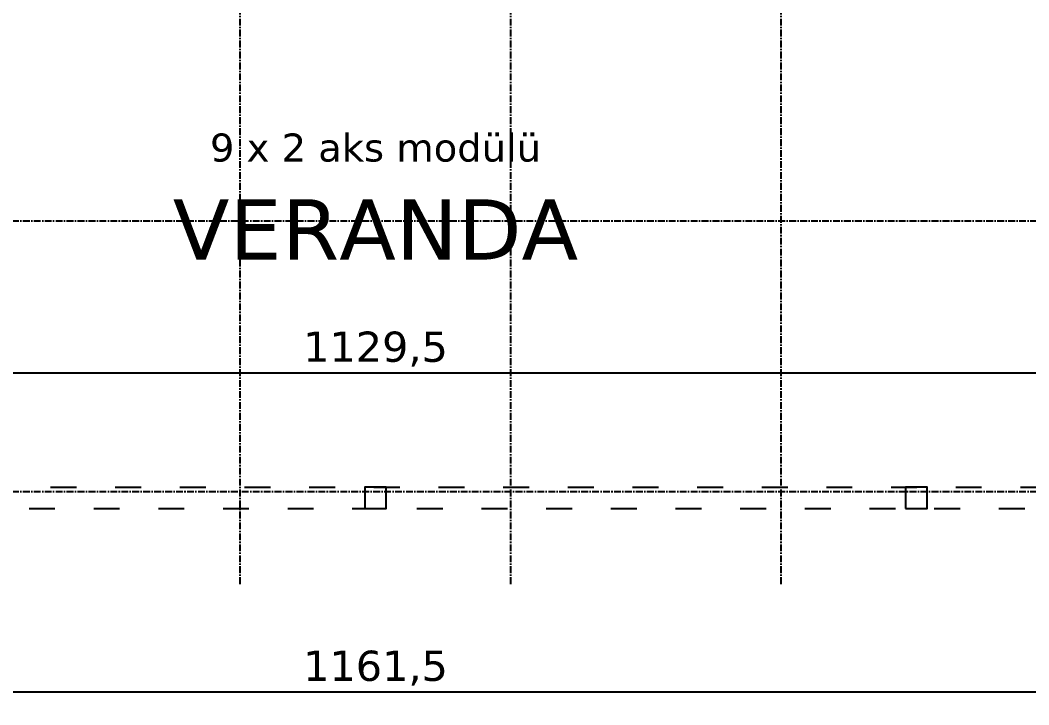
# Model space of a CAD drawing. Header units: centimetres. Extents: x -135 to 5324, y -1304 to 1609.
# Drawn here: x 415.9 to 883.9, y -91 to 226.6 of the extents above; entities that cross this region are included whole.
import ezdxf
from ezdxf.enums import TextEntityAlignment as Align

# ---------------------------------------------------------------- set-up
doc = ezdxf.new("R2010")
doc.units = ezdxf.units.CM
doc.linetypes.add('CENTER', pattern=[5.08, 3.175, -0.635, 0.635, -0.635])
doc.linetypes.add('VERANDA_KESIK', pattern=[30, 12, -18])
for name, color, linetype in [('AKS', 4, 'CENTER'), ('ODA_ADLARI', 7, 'Continuous'), ('OLCULER', 7, 'Continuous'), ('VERANDA_DIKME', 1, 'Continuous'), ('VERANDA_PROFIL_100', 1, 'VERANDA_KESIK')]:
    doc.layers.add(name, color=color, linetype=linetype)
doc.styles.add('PORTMAN', font='DejaVuSans.ttf')
doc.dimstyles.new('PORTMAN', dxfattribs={"dimtxt": 14, "dimasz": 9, "dimexe": 6, "dimexo": 5, "dimgap": 4, "dimtad": 1, "dimtxsty": 'PORTMAN', "dimblk": 'ARCHTICK', "dimcen": 2.5, "dimazin": 3, "dimtfac": 0.5, "dimtmove": 2, "dimatfit": 3})

# ---------------------------------------------------------------- blocks, each defined once
blk = doc.blocks.new('BOM_B04_VERANDA_DIKME_100x100')
blk.add_lwpolyline([(0, 0), (10, 0), (10, 10), (0, 10)], close=True)
blk = doc.blocks.new('BOM_V05_VERANDA_ON_11615p0')
at = {"lineweight": 25}
for p, q in [((10, 10), (1151.5, 10)), ((0, 0), (1161.5, 0))]:
    blk.add_line(p, q, dxfattribs=at)
blk = doc.blocks.new('_ARCHTICK')
at = {"color": 0, "linetype": 'BYBLOCK', "const_width": 0.15}
blk.add_lwpolyline([(-0.5, -0.5), (0.5, 0.5)], dxfattribs=at)

msp = doc.modelspace()

# ---------------------------------------------------------------- linework, layer by layer
at = {"layer": 'AKS'}
for p, q in [((518, -35), (518, 1312)), ((643.5, -35), (643.5, 1312)), ((769, -35), (769, 1312)), ((-35, 133.5), (1196.5, 133.5)), ((-35, 8), (1196.5, 8))]:
    msp.add_line(p, q, dxfattribs=at)

# ---------------------------------------------------------------- block references
at = {"layer": 'VERANDA_DIKME'}
for p in [(575.75, 0), (826.75, 0)]:
    msp.add_blockref('BOM_B04_VERANDA_DIKME_100x100', p, dxfattribs=at)
at = {"layer": 'VERANDA_PROFIL_100'}
msp.add_blockref('BOM_V05_VERANDA_ON_11615p0', (0, 0), dxfattribs=at)

# ---------------------------------------------------------------- texts
at = {"layer": 'ODA_ADLARI', "style": 'PORTMAN'}
for s, height, p in [('9 x 2 aks modülü', 13, (580.75, 167.5)), ('VERANDA', 28, (580.75, 129.5))]:
    msp.add_text(s, height=height, dxfattribs=at).set_placement(p, align=Align.MIDDLE_CENTER)

# ---------------------------------------------------------------- dimensions: what is measured, and where the dimension line sits
at = {"layer": 'OLCULER'}
for base, p1, p2 in [((16, 63), (16, 8), (1145.5, 8)), ((0, -85), (0, 0), (1161.5, 0))]:
    msp.add_linear_dim(base=base, p1=p1, p2=p2, dimstyle='PORTMAN', override={"dimtxt": 14, "dimasz": 9, "dimexe": 6, "dimexo": 5, "dimdec": 2, "dimzin": 8, "dimdsep": 44}, dxfattribs=at).render()

doc.saveas('drawing.dxf')
